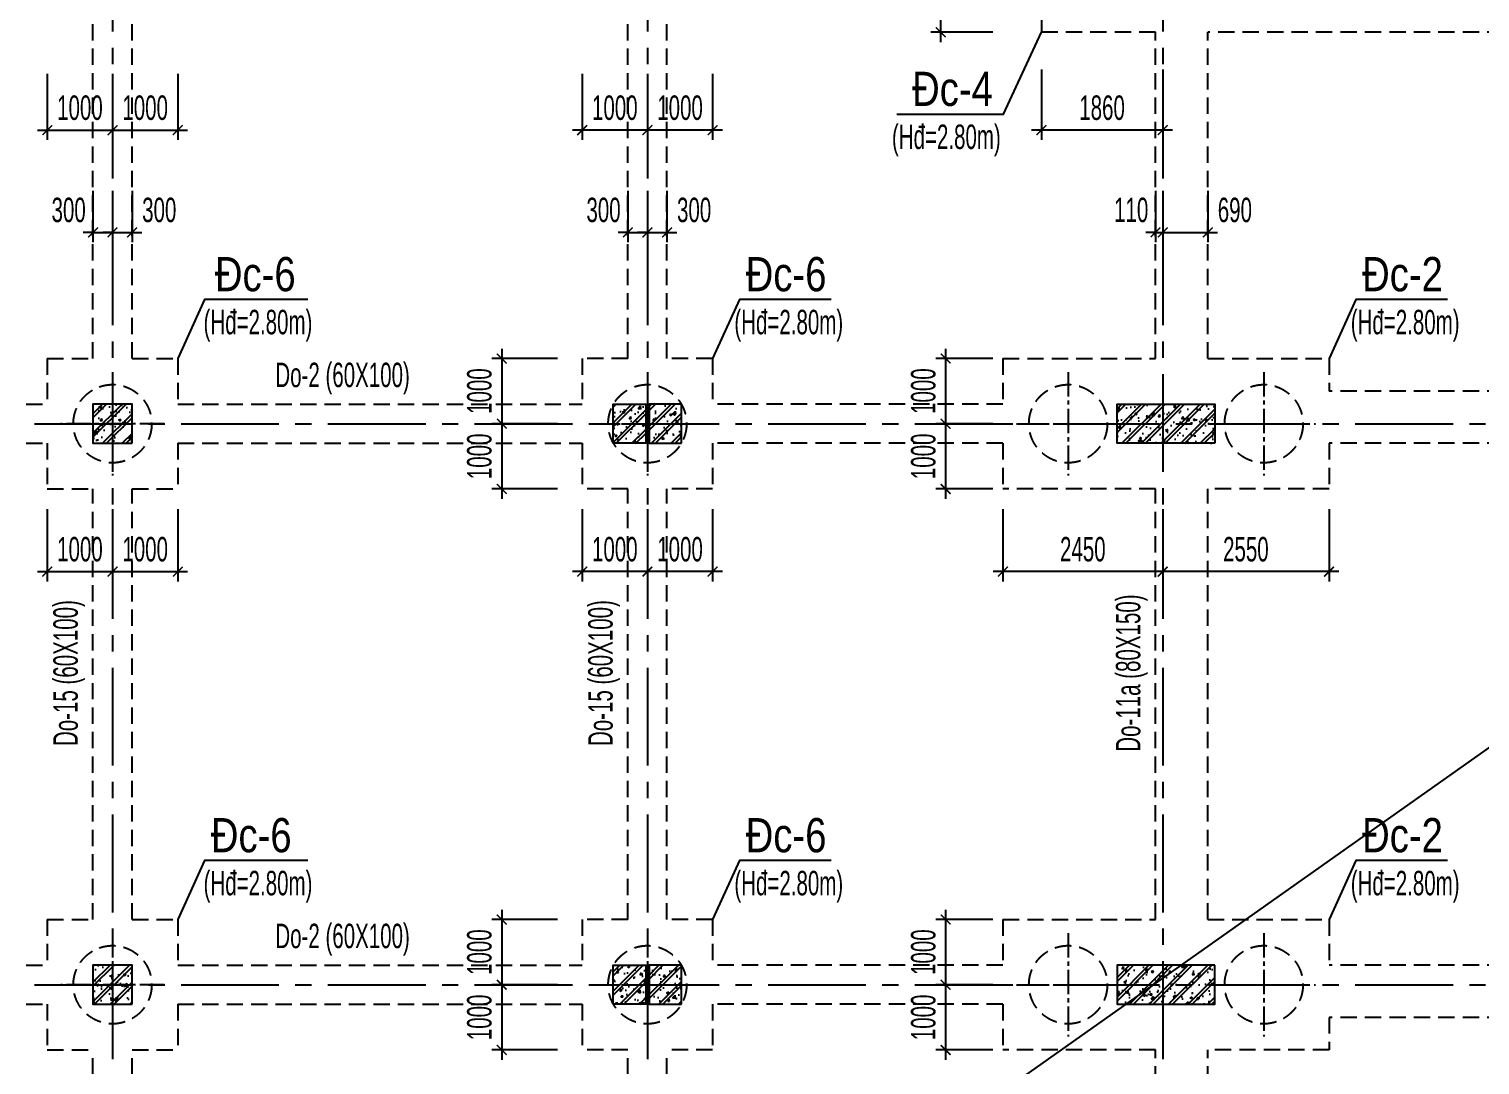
# Model space of a CAD drawing. Extents: x 1719887 to 1865417, y -150890 to 59748.
# Drawn here: x 1780299 to 1802544, y -97278 to -81398 of the extents above; entities that cross this region are included whole.
import ezdxf
from ezdxf.enums import TextEntityAlignment as Align

# ---------------------------------------------------------------- set-up
doc = ezdxf.new("R2010")
doc.units = 0
doc.header["$LTSCALE"] = 1000
doc.header["$MEASUREMENT"] = 0
doc.header["$PDMODE"] = 3
doc.linetypes.add('CENTER2', pattern=[1.125, 0.75, -0.125, 0.125, -0.125])
doc.linetypes.add('HIDDEN', pattern=[0.375, 0.25, -0.125])
doc.layers.get('0').update_dxf_attribs({"linetype": 'CONTINUOUS'})
doc.layers.get('Defpoints').update_dxf_attribs({"linetype": 'CONTINUOUS'})
for name, color, linetype in [('CDC.01.AXIS', 160, 'CENTER2'), ('CDC.02.DIM', 1, 'CONTINUOUS'), ('CDC.04.HIDDEN', 8, 'HIDDEN'), ('CDC.05.STEEL', 4, 'CONTINUOUS'), ('CDC.06.TEXT', 2, 'CONTINUOUS'), ('CDC.10.HATCH', 9, 'CONTINUOUS'), ('CDC.11.NOTE', 8, 'CONTINUOUS'), ('KCS_CHI', 1, 'CONTINUOUS')]:
    doc.layers.add(name, color=color, linetype=linetype)
doc.layers.add('KCS_Plotter', color=11, linetype='CONTINUOUS', plot=False)
doc.styles.add('ARIAL', font='arial.ttf', dxfattribs={"width": 0.6})
doc.dimstyles.new('D150', dxfattribs={"dimscale": 150, "dimtxt": 2.5, "dimasz": 1, "dimexe": 1, "dimexo": 0, "dimgap": 1, "dimtad": 1, "dimdec": 0, "dimdsep": 46, "dimtxsty": 'ARIAL', "dimblk": 'ARCHTICK', "dimcen": 1, "dimdle": 1, "dimclrd": 1, "dimclre": 1, "dimclrt": 2, "dimadec": 0, "dimazin": 0, "dimtfac": 0.00072, "dimtdec": 0, "dimtix": 1, "dimtmove": 2, "dimatfit": 3, "dimldrblk": 'ARCHTICK', "dimfxl": 1, "dimtolj": 1, "dimlwd": -1, "dimlwe": -1, "dimarcsym": 0})
pattern_1 = [(50, (-5e-10, 0), (358.63009, -31.376067), [37.5, -412.5]), (355, (-5e-10, 0), (-69.37567, 376.09607), [30, -330]), (100.4514, (29.9, -2.6), (289.25469, 344.71977), [31.870095, -350.571056]), (46.1842, (-5e-10, 100), (533.62052, -82.75951), [56.25, -618.75]), (96.6356, (44.47, 93.1), (467.33135, 487.05894), [47.80514, -525.8565]), (351.1842, (-5e-10, 100), (467.33097, 487.0593), [45, -495]), (21, (50, 75), (298.453526, -201.309445), [37.5, -412.5]), (326, (50, 75), (121.657666, 362.57502), [30, -330]), (71.4514, (74.87, 58.22), (420.111314, 161.26525), [31.870095, -350.571056]), (37.5, (-5e-10, 0), (6.079928, 166.446927), [0, -326, 0, -335, 0, -331.25]), (7.5, (-5e-10, 0), (131.534769, 197.205856), [0, -191, 0, -318.5, 0, -126.25]), (327.5, (-111.5, 0), (266.911218, -11.277436), [0, -125, 0, -390, 0, -517.5]), (317.5, (-161.5, 0), (291.593085, 50.05249), [0, -162.5, 0, -259, 0, -367.5]), (45, (-5e-10, 0), (-150.26019, 150.26019), []), (45, (-5e-10, 61.25), (-150.26019, 150.26019), [])]
pattern_2 = [(50, (0, 0), (358.63009, -31.376067), [37.5, -412.5]), (355, (0, 0), (-69.37567, 376.09607), [30, -330]), (100.4514, (29.9, -2.6), (289.25469, 344.71977), [31.870095, -350.571056]), (46.1842, (0, 100), (533.62052, -82.75951), [56.25, -618.75]), (96.6356, (44.47, 93.1), (467.33135, 487.05894), [47.80514, -525.8565]), (351.1842, (0, 100), (467.33097, 487.0593), [45, -495]), (21, (50, 75), (298.453526, -201.309445), [37.5, -412.5]), (326, (50, 75), (121.657666, 362.57502), [30, -330]), (71.4514, (74.87, 58.22), (420.111314, 161.26525), [31.870095, -350.571056]), (37.5, (0, 0), (6.079928, 166.446927), [0, -326, 0, -335, 0, -331.25]), (7.5, (0, 0), (131.534769, 197.205856), [0, -191, 0, -318.5, 0, -126.25]), (327.5, (-111.5, 0), (266.911218, -11.277436), [0, -125, 0, -390, 0, -517.5]), (317.5, (-161.5, 0), (291.593085, 50.05249), [0, -162.5, 0, -259, 0, -367.5]), (45, (0, 0), (-150.26019, 150.26019), []), (45, (0, 61.25), (-150.26019, 150.26019), [])]
pattern_3 = [(50, (9e-10, 0), (358.63009, -31.376067), [37.5, -412.5]), (355, (9e-10, 0), (-69.37567, 376.09607), [30, -330]), (100.4514, (29.9, -2.6), (289.25469, 344.71977), [31.870095, -350.571056]), (46.1842, (9e-10, 100), (533.62052, -82.75951), [56.25, -618.75]), (96.6356, (44.47, 93.1), (467.33135, 487.05894), [47.80514, -525.8565]), (351.1842, (9e-10, 100), (467.33097, 487.0593), [45, -495]), (21, (50, 75), (298.453526, -201.309445), [37.5, -412.5]), (326, (50, 75), (121.657666, 362.57502), [30, -330]), (71.4514, (74.87, 58.22), (420.111314, 161.26525), [31.870095, -350.571056]), (37.5, (9e-10, 0), (6.079928, 166.446927), [0, -326, 0, -335, 0, -331.25]), (7.5, (9e-10, 0), (131.534769, 197.205856), [0, -191, 0, -318.5, 0, -126.25]), (327.5, (-111.5, 0), (266.911218, -11.277436), [0, -125, 0, -390, 0, -517.5]), (317.5, (-161.5, 0), (291.593085, 50.05249), [0, -162.5, 0, -259, 0, -367.5]), (45, (9e-10, 0), (-150.26019, 150.26019), []), (45, (9e-10, 61.25), (-150.26019, 150.26019), [])]

# ---------------------------------------------------------------- blocks, each defined once
blk = doc.blocks.new('MONG')
at = {"layer": 'CDC.10.HATCH'}
h = blk.add_hatch(dxfattribs=at)
h.set_pattern_fill('CHAU-01', color=256, scale=50, style=0, pattern_type=2)
h.set_pattern_definition(pattern_1)
h.paths.add_polyline_path([(1781880, -87148), (1781280, -87148), (1781280, -87748), (1781880, -87748)])
h = blk.add_hatch(dxfattribs=at)
h.set_pattern_fill('CHAU-01', color=256, scale=50, style=0, pattern_type=2)
h.set_pattern_definition(pattern_3)
h.paths.add_polyline_path([(1789255, -87148), (1789255, -87748), (1789755, -87748), (1789755, -87148)])
h = blk.add_hatch(dxfattribs=at)
h.set_pattern_fill('CHAU-01', color=256, scale=50, style=0, pattern_type=2)
h.set_pattern_definition(pattern_3)
h.paths.add_polyline_path([(1790305, -87148), (1790305, -87748), (1789805, -87748), (1789805, -87148)])
h = blk.add_hatch(dxfattribs=at)
h.set_pattern_fill('CHAU-01', color=256, scale=50, style=0, pattern_type=2)
h.set_pattern_definition(pattern_2)
h.paths.add_polyline_path([(1798480, -87748), (1797090, -87748), (1797090, -87398), (1798480, -87398)])
h.paths.add_polyline_path([(1798480, -87398), (1797090, -87398), (1797090, -87148), (1798480, -87148)])
h.paths.add_polyline_path([(1797090, -87398), (1796980, -87398), (1796980, -87148), (1797090, -87148)])
h.paths.add_polyline_path([(1797090, -87748), (1796980, -87748), (1796980, -87398), (1797090, -87398)])
h = blk.add_hatch(dxfattribs=at)
h.set_pattern_fill('CHAU-01', color=256, scale=50, style=0, pattern_type=2)
h.set_pattern_definition(pattern_1)
h.paths.add_polyline_path([(1781880, -95748), (1781280, -95748), (1781280, -96348), (1781880, -96348)])
h = blk.add_hatch(dxfattribs=at)
h.set_pattern_fill('CHAU-01', color=256, scale=50, style=0, pattern_type=2)
h.set_pattern_definition(pattern_3)
h.paths.add_polyline_path([(1789255, -95748), (1789255, -96348), (1789755, -96348), (1789755, -95748)])
h = blk.add_hatch(dxfattribs=at)
h.set_pattern_fill('CHAU-01', color=256, scale=50, style=0, pattern_type=2)
h.set_pattern_definition(pattern_3)
h.paths.add_polyline_path([(1790305, -95748), (1790305, -96348), (1789805, -96348), (1789805, -95748)])
h = blk.add_hatch(dxfattribs=at)
h.set_pattern_fill('CHAU-01', color=256, scale=50, style=0, pattern_type=2)
h.set_pattern_definition(pattern_2)
h.paths.add_polyline_path([(1798480, -95748), (1797090, -95748), (1797090, -96098), (1798480, -96098)])
h.paths.add_polyline_path([(1798480, -96098), (1797090, -96098), (1797090, -96348), (1798480, -96348)])
h.paths.add_polyline_path([(1797090, -96098), (1796980, -96098), (1796980, -96348), (1797090, -96348)])
h.paths.add_polyline_path([(1797090, -95748), (1796980, -95748), (1796980, -96098), (1797090, -96098)])
at = {"layer": 'CDC.01.AXIS', "ltscale": 2}
for p, q in [((1781580, -61938), (1781580, -120474)), ((1789780, -61938), (1789780, -120474)), ((1797680, -61938), (1797680, -120474)), ((1733131, -87448), (1840145, -87448)), ((1733131, -96048), (1840145, -96048))]:
    blk.add_line(p, q, dxfattribs=at)
at = {"layer": 'CDC.05.STEEL', "ltscale": 2000}
for points in [[(1781880, -87748), (1781880, -87148), (1781280, -87148), (1781280, -87748)], [(1789255, -87748), (1789255, -87148), (1789755, -87148), (1789755, -87748)], [(1790305, -87748), (1790305, -87148), (1789805, -87148), (1789805, -87748)], [(1798480, -87748), (1796980, -87748), (1796980, -87148), (1798480, -87148)], [(1781880, -96348), (1781880, -95748), (1781280, -95748), (1781280, -96348)], [(1789255, -96348), (1789255, -95748), (1789755, -95748), (1789755, -96348)], [(1790305, -96348), (1790305, -95748), (1789805, -95748), (1789805, -96348)], [(1798480, -95748), (1796980, -95748), (1796980, -96348), (1798480, -96348)]]:
    blk.add_lwpolyline(points, close=True, dxfattribs=at)
blk = doc.blocks.new('_ARCHTICK')
at = {"color": 0, "linetype": 'ByBlock', "const_width": 0.15}
blk.add_lwpolyline([(-0.5, -0.5), (0.5, 0.5)], dxfattribs=at)
blk = doc.blocks.new('*D128')
at = {"layer": 'CDC.02.DIM', "color": 1, "transparency": 16777216}
for p, q in [((1794352, -86298), (1794352, -87598)), ((1795074, -86448), (1794202, -86448)), ((1795074, -87448), (1794202, -87448))]:
    blk.add_line(p, q, dxfattribs=at)
at = {"layer": 'Defpoints', "color": 0, "transparency": 16777216}
for p in [(1795074, -86448), (1794352, -87448), (1795074, -87448)]:
    blk.add_point(p, dxfattribs=at)
at = {"layer": 'CDC.02.DIM', "color": 1, "transparency": 16777216, "xscale": 150, "yscale": 150, "zscale": 150}
for p, rotation in [((1794352, -86448), 90), ((1794352, -87448), 270)]:
    blk.add_blockref('_ARCHTICK', p, dxfattribs=dict(at, rotation=rotation))
at = {"layer": 'CDC.02.DIM', "color": 2, "transparency": 16777216, "insert": (1794011, -86948), "char_height": 375, "attachment_point": 5, "rotation": 90, "style": 'ARIAL'}
blk.add_mtext('\\A1;1000', dxfattribs=at)
blk = doc.blocks.new('*D129')
at = {"layer": 'CDC.02.DIM', "color": 1, "transparency": 16777216}
for p, q in [((1794352, -87298), (1794352, -88598)), ((1795074, -87448), (1794202, -87448)), ((1795074, -88448), (1794202, -88448))]:
    blk.add_line(p, q, dxfattribs=at)
at = {"layer": 'Defpoints', "color": 0, "transparency": 16777216}
for p in [(1795074, -87448), (1794352, -88448), (1795074, -88448)]:
    blk.add_point(p, dxfattribs=at)
at = {"layer": 'CDC.02.DIM', "color": 1, "transparency": 16777216, "xscale": 150, "yscale": 150, "zscale": 150}
for p, rotation in [((1794352, -87448), 90), ((1794352, -88448), 270)]:
    blk.add_blockref('_ARCHTICK', p, dxfattribs=dict(at, rotation=rotation))
at = {"layer": 'CDC.02.DIM', "color": 2, "transparency": 16777216, "insert": (1794011, -87948), "char_height": 375, "attachment_point": 5, "rotation": 90, "style": 'ARIAL'}
blk.add_mtext('\\A1;1000', dxfattribs=at)
blk = doc.blocks.new('*D130')
at = {"layer": 'CDC.02.DIM', "color": 1, "transparency": 16777216}
for p, q in [((1794352, -94898), (1794352, -96198)), ((1795074, -95048), (1794202, -95048)), ((1795074, -96048), (1794202, -96048))]:
    blk.add_line(p, q, dxfattribs=at)
at = {"layer": 'Defpoints', "color": 0, "transparency": 16777216}
for p in [(1795074, -95048), (1794352, -96048), (1795074, -96048)]:
    blk.add_point(p, dxfattribs=at)
at = {"layer": 'CDC.02.DIM', "color": 1, "transparency": 16777216, "xscale": 150, "yscale": 150, "zscale": 150}
for p, rotation in [((1794352, -95048), 90), ((1794352, -96048), 270)]:
    blk.add_blockref('_ARCHTICK', p, dxfattribs=dict(at, rotation=rotation))
at = {"layer": 'CDC.02.DIM', "color": 2, "transparency": 16777216, "insert": (1794011, -95548), "char_height": 375, "attachment_point": 5, "rotation": 90, "style": 'ARIAL'}
blk.add_mtext('\\A1;1000', dxfattribs=at)
blk = doc.blocks.new('*D131')
at = {"layer": 'CDC.02.DIM', "color": 1, "transparency": 16777216}
for p, q in [((1795074, -96048), (1794202, -96048)), ((1794352, -95898), (1794352, -97198)), ((1795074, -97048), (1794202, -97048))]:
    blk.add_line(p, q, dxfattribs=at)
at = {"layer": 'Defpoints', "color": 0, "transparency": 16777216}
for p in [(1795074, -96048), (1794352, -97048), (1795074, -97048)]:
    blk.add_point(p, dxfattribs=at)
at = {"layer": 'CDC.02.DIM', "color": 1, "transparency": 16777216, "xscale": 150, "yscale": 150, "zscale": 150}
for p, rotation in [((1794352, -96048), 90), ((1794352, -97048), 270)]:
    blk.add_blockref('_ARCHTICK', p, dxfattribs=dict(at, rotation=rotation))
at = {"layer": 'CDC.02.DIM', "color": 2, "transparency": 16777216, "insert": (1794011, -96548), "char_height": 375, "attachment_point": 5, "rotation": 90, "style": 'ARIAL'}
blk.add_mtext('\\A1;1000', dxfattribs=at)
blk = doc.blocks.new('*D154')
at = {"layer": 'CDC.02.DIM', "color": 1, "transparency": 16777216}
for p, q in [((1787547, -86298), (1787547, -87598)), ((1788399, -86448), (1787397, -86448)), ((1788399, -87448), (1787397, -87448))]:
    blk.add_line(p, q, dxfattribs=at)
at = {"layer": 'Defpoints', "color": 0, "transparency": 16777216}
for p in [(1788399, -86448), (1787547, -87448), (1788399, -87448)]:
    blk.add_point(p, dxfattribs=at)
at = {"layer": 'CDC.02.DIM', "color": 1, "transparency": 16777216, "xscale": 150, "yscale": 150, "zscale": 150}
for p, rotation in [((1787547, -86448), 90), ((1787547, -87448), 270)]:
    blk.add_blockref('_ARCHTICK', p, dxfattribs=dict(at, rotation=rotation))
at = {"layer": 'CDC.02.DIM', "color": 2, "transparency": 16777216, "insert": (1787205, -86948), "char_height": 375, "attachment_point": 5, "rotation": 90, "style": 'ARIAL'}
blk.add_mtext('\\A1;1000', dxfattribs=at)
blk = doc.blocks.new('*D155')
at = {"layer": 'CDC.02.DIM', "color": 1, "transparency": 16777216}
for p, q in [((1787547, -87298), (1787547, -88598)), ((1788399, -87448), (1787397, -87448)), ((1788399, -88448), (1787397, -88448))]:
    blk.add_line(p, q, dxfattribs=at)
at = {"layer": 'Defpoints', "color": 0, "transparency": 16777216}
for p in [(1788399, -87448), (1787547, -88448), (1788399, -88448)]:
    blk.add_point(p, dxfattribs=at)
at = {"layer": 'CDC.02.DIM', "color": 1, "transparency": 16777216, "xscale": 150, "yscale": 150, "zscale": 150}
for p, rotation in [((1787547, -87448), 90), ((1787547, -88448), 270)]:
    blk.add_blockref('_ARCHTICK', p, dxfattribs=dict(at, rotation=rotation))
at = {"layer": 'CDC.02.DIM', "color": 2, "transparency": 16777216, "insert": (1787205, -87948), "char_height": 375, "attachment_point": 5, "rotation": 90, "style": 'ARIAL'}
blk.add_mtext('\\A1;1000', dxfattribs=at)
blk = doc.blocks.new('*D156')
at = {"layer": 'CDC.02.DIM', "color": 1, "transparency": 16777216}
for p, q in [((1787547, -94898), (1787547, -96198)), ((1788399, -95048), (1787397, -95048)), ((1788399, -96048), (1787397, -96048))]:
    blk.add_line(p, q, dxfattribs=at)
at = {"layer": 'Defpoints', "color": 0, "transparency": 16777216}
for p in [(1788399, -95048), (1787547, -96048), (1788399, -96048)]:
    blk.add_point(p, dxfattribs=at)
at = {"layer": 'CDC.02.DIM', "color": 1, "transparency": 16777216, "xscale": 150, "yscale": 150, "zscale": 150}
for p, rotation in [((1787547, -95048), 90), ((1787547, -96048), 270)]:
    blk.add_blockref('_ARCHTICK', p, dxfattribs=dict(at, rotation=rotation))
at = {"layer": 'CDC.02.DIM', "color": 2, "transparency": 16777216, "insert": (1787205, -95548), "char_height": 375, "attachment_point": 5, "rotation": 90, "style": 'ARIAL'}
blk.add_mtext('\\A1;1000', dxfattribs=at)
blk = doc.blocks.new('*D157')
at = {"layer": 'CDC.02.DIM', "color": 1, "transparency": 16777216}
for p, q in [((1788399, -96048), (1787397, -96048)), ((1787547, -95898), (1787547, -97198)), ((1788399, -97048), (1787397, -97048))]:
    blk.add_line(p, q, dxfattribs=at)
at = {"layer": 'Defpoints', "color": 0, "transparency": 16777216}
for p in [(1788399, -96048), (1787547, -97048), (1788399, -97048)]:
    blk.add_point(p, dxfattribs=at)
at = {"layer": 'CDC.02.DIM', "color": 1, "transparency": 16777216, "xscale": 150, "yscale": 150, "zscale": 150}
for p, rotation in [((1787547, -96048), 90), ((1787547, -97048), 270)]:
    blk.add_blockref('_ARCHTICK', p, dxfattribs=dict(at, rotation=rotation))
at = {"layer": 'CDC.02.DIM', "color": 2, "transparency": 16777216, "insert": (1787205, -96548), "char_height": 375, "attachment_point": 5, "rotation": 90, "style": 'ARIAL'}
blk.add_mtext('\\A1;1000', dxfattribs=at)
blk = doc.blocks.new('*D192')
at = {"layer": 'CDC.02.DIM', "color": 1, "transparency": 16777216}
for p, q in [((1780580, -82085), (1780580, -83098)), ((1781580, -82085), (1781580, -83098)), ((1780430, -82948), (1781730, -82948))]:
    blk.add_line(p, q, dxfattribs=at)
at = {"layer": 'Defpoints', "color": 0, "transparency": 16777216}
for p in [(1780580, -82085), (1781580, -82085), (1781580, -82948)]:
    blk.add_point(p, dxfattribs=at)
at = {"layer": 'CDC.02.DIM', "color": 1, "transparency": 16777216, "xscale": 150, "yscale": 150, "zscale": 150, "rotation": 180}
blk.add_blockref('_ARCHTICK', (1780580, -82948), dxfattribs=at)
at = {"layer": 'CDC.02.DIM', "color": 1, "transparency": 16777216, "xscale": 150, "yscale": 150, "zscale": 150}
blk.add_blockref('_ARCHTICK', (1781580, -82948), dxfattribs=at)
at = {"layer": 'CDC.02.DIM', "color": 2, "transparency": 16777216, "insert": (1781080, -82606), "char_height": 375, "attachment_point": 5, "style": 'ARIAL'}
blk.add_mtext('\\A1;1000', dxfattribs=at)
blk = doc.blocks.new('*D193')
at = {"layer": 'CDC.02.DIM', "color": 1, "transparency": 16777216}
for p, q in [((1781580, -82085), (1781580, -83098)), ((1782580, -82085), (1782580, -83098)), ((1781430, -82948), (1782730, -82948))]:
    blk.add_line(p, q, dxfattribs=at)
at = {"layer": 'Defpoints', "color": 0, "transparency": 16777216}
for p in [(1781580, -82085), (1782580, -82085), (1782580, -82948)]:
    blk.add_point(p, dxfattribs=at)
at = {"layer": 'CDC.02.DIM', "color": 1, "transparency": 16777216, "xscale": 150, "yscale": 150, "zscale": 150, "rotation": 180}
blk.add_blockref('_ARCHTICK', (1781580, -82948), dxfattribs=at)
at = {"layer": 'CDC.02.DIM', "color": 1, "transparency": 16777216, "xscale": 150, "yscale": 150, "zscale": 150}
blk.add_blockref('_ARCHTICK', (1782580, -82948), dxfattribs=at)
at = {"layer": 'CDC.02.DIM', "color": 2, "transparency": 16777216, "insert": (1782080, -82606), "char_height": 375, "attachment_point": 5, "style": 'ARIAL'}
blk.add_mtext('\\A1;1000', dxfattribs=at)
blk = doc.blocks.new('*D216')
at = {"layer": 'CDC.02.DIM', "color": 1, "transparency": 16777216}
for p, q in [((1780580, -88758), (1780580, -89865)), ((1781580, -88758), (1781580, -89865)), ((1780430, -89715), (1781730, -89715))]:
    blk.add_line(p, q, dxfattribs=at)
at = {"layer": 'Defpoints', "color": 0, "transparency": 16777216}
for p in [(1780580, -88758), (1781580, -88758), (1781580, -89715)]:
    blk.add_point(p, dxfattribs=at)
at = {"layer": 'CDC.02.DIM', "color": 1, "transparency": 16777216, "xscale": 150, "yscale": 150, "zscale": 150, "rotation": 180}
blk.add_blockref('_ARCHTICK', (1780580, -89715), dxfattribs=at)
at = {"layer": 'CDC.02.DIM', "color": 1, "transparency": 16777216, "xscale": 150, "yscale": 150, "zscale": 150}
blk.add_blockref('_ARCHTICK', (1781580, -89715), dxfattribs=at)
at = {"layer": 'CDC.02.DIM', "color": 2, "transparency": 16777216, "insert": (1781080, -89374), "char_height": 375, "attachment_point": 5, "style": 'ARIAL'}
blk.add_mtext('\\A1;1000', dxfattribs=at)
blk = doc.blocks.new('*D217')
at = {"layer": 'CDC.02.DIM', "color": 1, "transparency": 16777216}
for p, q in [((1781580, -88758), (1781580, -89865)), ((1782580, -88758), (1782580, -89865)), ((1781430, -89715), (1782730, -89715))]:
    blk.add_line(p, q, dxfattribs=at)
at = {"layer": 'Defpoints', "color": 0, "transparency": 16777216}
for p in [(1781580, -88758), (1782580, -88758), (1782580, -89715)]:
    blk.add_point(p, dxfattribs=at)
at = {"layer": 'CDC.02.DIM', "color": 1, "transparency": 16777216, "xscale": 150, "yscale": 150, "zscale": 150, "rotation": 180}
blk.add_blockref('_ARCHTICK', (1781580, -89715), dxfattribs=at)
at = {"layer": 'CDC.02.DIM', "color": 1, "transparency": 16777216, "xscale": 150, "yscale": 150, "zscale": 150}
blk.add_blockref('_ARCHTICK', (1782580, -89715), dxfattribs=at)
at = {"layer": 'CDC.02.DIM', "color": 2, "transparency": 16777216, "insert": (1782080, -89374), "char_height": 375, "attachment_point": 5, "style": 'ARIAL'}
blk.add_mtext('\\A1;1000', dxfattribs=at)
blk = doc.blocks.new('*D253')
at = {"layer": 'CDC.02.DIM', "color": 1, "transparency": 16777216}
for p, q in [((1789780, -82085), (1789780, -83098)), ((1790780, -82085), (1790780, -83098)), ((1790930, -82948), (1789630, -82948))]:
    blk.add_line(p, q, dxfattribs=at)
at = {"layer": 'Defpoints', "color": 0, "transparency": 16777216}
for p in [(1789780, -82085), (1790780, -82085), (1789780, -82948)]:
    blk.add_point(p, dxfattribs=at)
at = {"layer": 'CDC.02.DIM', "color": 1, "transparency": 16777216, "xscale": 150, "yscale": 150, "zscale": 150, "rotation": 180}
blk.add_blockref('_ARCHTICK', (1789780, -82948), dxfattribs=at)
at = {"layer": 'CDC.02.DIM', "color": 1, "transparency": 16777216, "xscale": 150, "yscale": 150, "zscale": 150}
blk.add_blockref('_ARCHTICK', (1790780, -82948), dxfattribs=at)
at = {"layer": 'CDC.02.DIM', "color": 2, "transparency": 16777216, "insert": (1790280, -82606), "char_height": 375, "attachment_point": 5, "style": 'ARIAL'}
blk.add_mtext('\\A1;1000', dxfattribs=at)
blk = doc.blocks.new('*D254')
at = {"layer": 'CDC.02.DIM', "color": 1, "transparency": 16777216}
for p, q in [((1788780, -82085), (1788780, -83098)), ((1789780, -82085), (1789780, -83098)), ((1789930, -82948), (1788630, -82948))]:
    blk.add_line(p, q, dxfattribs=at)
at = {"layer": 'Defpoints', "color": 0, "transparency": 16777216}
for p in [(1788780, -82085), (1789780, -82085), (1788780, -82948)]:
    blk.add_point(p, dxfattribs=at)
at = {"layer": 'CDC.02.DIM', "color": 1, "transparency": 16777216, "xscale": 150, "yscale": 150, "zscale": 150, "rotation": 180}
blk.add_blockref('_ARCHTICK', (1788780, -82948), dxfattribs=at)
at = {"layer": 'CDC.02.DIM', "color": 1, "transparency": 16777216, "xscale": 150, "yscale": 150, "zscale": 150}
blk.add_blockref('_ARCHTICK', (1789780, -82948), dxfattribs=at)
at = {"layer": 'CDC.02.DIM', "color": 2, "transparency": 16777216, "insert": (1789280, -82606), "char_height": 375, "attachment_point": 5, "style": 'ARIAL'}
blk.add_mtext('\\A1;1000', dxfattribs=at)
blk = doc.blocks.new('*D241')
at = {"layer": 'CDC.02.DIM', "color": 1, "transparency": 16777216}
for p, q in [((1797680, -88758), (1797680, -89865)), ((1800230, -88758), (1800230, -89865)), ((1800380, -89715), (1797530, -89715))]:
    blk.add_line(p, q, dxfattribs=at)
at = {"layer": 'Defpoints', "color": 0, "transparency": 16777216}
for p in [(1797680, -88758), (1800230, -88758), (1797680, -89715)]:
    blk.add_point(p, dxfattribs=at)
at = {"layer": 'CDC.02.DIM', "color": 1, "transparency": 16777216, "xscale": 150, "yscale": 150, "zscale": 150, "rotation": 180}
blk.add_blockref('_ARCHTICK', (1797680, -89715), dxfattribs=at)
at = {"layer": 'CDC.02.DIM', "color": 1, "transparency": 16777216, "xscale": 150, "yscale": 150, "zscale": 150}
blk.add_blockref('_ARCHTICK', (1800230, -89715), dxfattribs=at)
at = {"layer": 'CDC.02.DIM', "color": 2, "transparency": 16777216, "insert": (1798955, -89374), "char_height": 375, "attachment_point": 5, "style": 'ARIAL'}
blk.add_mtext('\\A1;2550', dxfattribs=at)
blk = doc.blocks.new('*D242')
at = {"layer": 'CDC.02.DIM', "color": 1, "transparency": 16777216}
for p, q in [((1795230, -88758), (1795230, -89865)), ((1797680, -88758), (1797680, -89865)), ((1797830, -89715), (1795080, -89715))]:
    blk.add_line(p, q, dxfattribs=at)
at = {"layer": 'Defpoints', "color": 0, "transparency": 16777216}
for p in [(1795230, -88758), (1797680, -88758), (1795230, -89715)]:
    blk.add_point(p, dxfattribs=at)
at = {"layer": 'CDC.02.DIM', "color": 1, "transparency": 16777216, "xscale": 150, "yscale": 150, "zscale": 150, "rotation": 180}
blk.add_blockref('_ARCHTICK', (1795230, -89715), dxfattribs=at)
at = {"layer": 'CDC.02.DIM', "color": 1, "transparency": 16777216, "xscale": 150, "yscale": 150, "zscale": 150}
blk.add_blockref('_ARCHTICK', (1797680, -89715), dxfattribs=at)
at = {"layer": 'CDC.02.DIM', "color": 2, "transparency": 16777216, "insert": (1796455, -89374), "char_height": 375, "attachment_point": 5, "style": 'ARIAL'}
blk.add_mtext('\\A1;2450', dxfattribs=at)
blk = doc.blocks.new('*D257')
at = {"layer": 'CDC.02.DIM', "color": 1, "transparency": 16777216}
for p, q in [((1789780, -88758), (1789780, -89865)), ((1790780, -88758), (1790780, -89865)), ((1790930, -89715), (1789630, -89715))]:
    blk.add_line(p, q, dxfattribs=at)
at = {"layer": 'Defpoints', "color": 0, "transparency": 16777216}
for p in [(1789780, -88758), (1790780, -88758), (1789780, -89715)]:
    blk.add_point(p, dxfattribs=at)
at = {"layer": 'CDC.02.DIM', "color": 1, "transparency": 16777216, "xscale": 150, "yscale": 150, "zscale": 150, "rotation": 180}
blk.add_blockref('_ARCHTICK', (1789780, -89715), dxfattribs=at)
at = {"layer": 'CDC.02.DIM', "color": 1, "transparency": 16777216, "xscale": 150, "yscale": 150, "zscale": 150}
blk.add_blockref('_ARCHTICK', (1790780, -89715), dxfattribs=at)
at = {"layer": 'CDC.02.DIM', "color": 2, "transparency": 16777216, "insert": (1790280, -89374), "char_height": 375, "attachment_point": 5, "style": 'ARIAL'}
blk.add_mtext('\\A1;1000', dxfattribs=at)
blk = doc.blocks.new('*D258')
at = {"layer": 'CDC.02.DIM', "color": 1, "transparency": 16777216}
for p, q in [((1788780, -88758), (1788780, -89865)), ((1789780, -88758), (1789780, -89865)), ((1789930, -89715), (1788630, -89715))]:
    blk.add_line(p, q, dxfattribs=at)
at = {"layer": 'Defpoints', "color": 0, "transparency": 16777216}
for p in [(1788780, -88758), (1789780, -88758), (1788780, -89715)]:
    blk.add_point(p, dxfattribs=at)
at = {"layer": 'CDC.02.DIM', "color": 1, "transparency": 16777216, "xscale": 150, "yscale": 150, "zscale": 150, "rotation": 180}
blk.add_blockref('_ARCHTICK', (1788780, -89715), dxfattribs=at)
at = {"layer": 'CDC.02.DIM', "color": 1, "transparency": 16777216, "xscale": 150, "yscale": 150, "zscale": 150}
blk.add_blockref('_ARCHTICK', (1789780, -89715), dxfattribs=at)
at = {"layer": 'CDC.02.DIM', "color": 2, "transparency": 16777216, "insert": (1789280, -89374), "char_height": 375, "attachment_point": 5, "style": 'ARIAL'}
blk.add_mtext('\\A1;1000', dxfattribs=at)
blk = doc.blocks.new('*D402')
at = {"layer": 'CDC.02.DIM', "color": 1, "transparency": 16777216}
for p, q in [((1795820, -82019), (1795820, -83098)), ((1797680, -82019), (1797680, -83098)), ((1797830, -82948), (1795670, -82948))]:
    blk.add_line(p, q, dxfattribs=at)
at = {"layer": 'Defpoints', "color": 0, "transparency": 16777216}
for p in [(1795820, -82019), (1797680, -82019), (1795820, -82948)]:
    blk.add_point(p, dxfattribs=at)
at = {"layer": 'CDC.02.DIM', "color": 1, "transparency": 16777216, "xscale": 150, "yscale": 150, "zscale": 150, "rotation": 180}
blk.add_blockref('_ARCHTICK', (1795820, -82948), dxfattribs=at)
at = {"layer": 'CDC.02.DIM', "color": 1, "transparency": 16777216, "xscale": 150, "yscale": 150, "zscale": 150}
blk.add_blockref('_ARCHTICK', (1797680, -82948), dxfattribs=at)
at = {"layer": 'CDC.02.DIM', "color": 2, "transparency": 16777216, "insert": (1796750, -82606), "char_height": 375, "attachment_point": 5, "style": 'ARIAL'}
blk.add_mtext('\\A1;1860', dxfattribs=at)
blk = doc.blocks.new('*D415')
at = {"layer": 'CDC.02.DIM', "color": 1, "transparency": 16777216}
for p, q in [((1794277, -81598), (1794277, -79998)), ((1795074, -80148), (1794127, -80148)), ((1795074, -81448), (1794127, -81448))]:
    blk.add_line(p, q, dxfattribs=at)
at = {"layer": 'Defpoints', "color": 0, "transparency": 16777216}
for p in [(1794277, -80148), (1795074, -80148), (1795074, -81448)]:
    blk.add_point(p, dxfattribs=at)
at = {"layer": 'CDC.02.DIM', "color": 1, "transparency": 16777216, "xscale": 150, "yscale": 150, "zscale": 150}
for p, rotation in [((1794277, -80148), 90), ((1794277, -81448), 270)]:
    blk.add_blockref('_ARCHTICK', p, dxfattribs=dict(at, rotation=rotation))
at = {"layer": 'CDC.02.DIM', "color": 2, "transparency": 16777216, "insert": (1793936, -80798), "char_height": 375, "attachment_point": 5, "rotation": 90, "style": 'ARIAL'}
blk.add_mtext('\\A1;1300', dxfattribs=at)
blk = doc.blocks.new('*D1108')
at = {"layer": 'Defpoints', "color": 0, "transparency": 16777216}
for p in [(1781280, -83880), (1781580, -83880), (1781580, -84515)]:
    blk.add_point(p, dxfattribs=at)
at = {"layer": 'KCS_CHI', "color": 1, "transparency": 16777216}
for p, q in [((1781280, -83880), (1781280, -84665)), ((1781580, -83880), (1781580, -84665)), ((1781280, -84515), (1781130, -84515)), ((1781280, -84515), (1781580, -84515)), ((1781580, -84515), (1781730, -84515))]:
    blk.add_line(p, q, dxfattribs=at)
at = {"layer": 'KCS_CHI', "color": 1, "transparency": 16777216, "xscale": 150, "yscale": 150, "zscale": 150}
blk.add_blockref('_ARCHTICK', (1781280, -84515), dxfattribs=at)
at = {"layer": 'KCS_CHI', "color": 1, "transparency": 16777216, "xscale": 150, "yscale": 150, "zscale": 150, "rotation": 180}
blk.add_blockref('_ARCHTICK', (1781580, -84515), dxfattribs=at)
at = {"layer": 'KCS_CHI', "color": 2, "transparency": 16777216, "insert": (1780907, -84173), "char_height": 375, "attachment_point": 5, "style": 'ARIAL'}
blk.add_mtext('\\A1;300', dxfattribs=at)
blk = doc.blocks.new('*D1109')
at = {"layer": 'Defpoints', "color": 0, "transparency": 16777216}
for p in [(1781580, -83880), (1781880, -83880), (1781880, -84515)]:
    blk.add_point(p, dxfattribs=at)
at = {"layer": 'KCS_CHI', "color": 1, "transparency": 16777216}
for p, q in [((1781580, -83880), (1781580, -84665)), ((1781880, -83880), (1781880, -84665)), ((1781580, -84515), (1781430, -84515)), ((1781580, -84515), (1781880, -84515)), ((1781880, -84515), (1782030, -84515))]:
    blk.add_line(p, q, dxfattribs=at)
at = {"layer": 'KCS_CHI', "color": 1, "transparency": 16777216, "xscale": 150, "yscale": 150, "zscale": 150}
blk.add_blockref('_ARCHTICK', (1781580, -84515), dxfattribs=at)
at = {"layer": 'KCS_CHI', "color": 1, "transparency": 16777216, "xscale": 150, "yscale": 150, "zscale": 150, "rotation": 180}
blk.add_blockref('_ARCHTICK', (1781880, -84515), dxfattribs=at)
at = {"layer": 'KCS_CHI', "color": 2, "transparency": 16777216, "insert": (1782296, -84173), "char_height": 375, "attachment_point": 5, "style": 'ARIAL'}
blk.add_mtext('\\A1;300', dxfattribs=at)
blk = doc.blocks.new('*D1110')
at = {"layer": 'Defpoints', "color": 0, "transparency": 16777216}
for p in [(1789480, -83880), (1789780, -83880), (1789780, -84515)]:
    blk.add_point(p, dxfattribs=at)
at = {"layer": 'KCS_CHI', "color": 1, "transparency": 16777216}
for p, q in [((1789480, -83880), (1789480, -84665)), ((1789780, -83880), (1789780, -84665)), ((1789480, -84515), (1789330, -84515)), ((1789480, -84515), (1789780, -84515)), ((1789780, -84515), (1789930, -84515))]:
    blk.add_line(p, q, dxfattribs=at)
at = {"layer": 'KCS_CHI', "color": 1, "transparency": 16777216, "xscale": 150, "yscale": 150, "zscale": 150}
blk.add_blockref('_ARCHTICK', (1789480, -84515), dxfattribs=at)
at = {"layer": 'KCS_CHI', "color": 1, "transparency": 16777216, "xscale": 150, "yscale": 150, "zscale": 150, "rotation": 180}
blk.add_blockref('_ARCHTICK', (1789780, -84515), dxfattribs=at)
at = {"layer": 'KCS_CHI', "color": 2, "transparency": 16777216, "insert": (1789107, -84173), "char_height": 375, "attachment_point": 5, "style": 'ARIAL'}
blk.add_mtext('\\A1;300', dxfattribs=at)
blk = doc.blocks.new('*D1111')
at = {"layer": 'Defpoints', "color": 0, "transparency": 16777216}
for p in [(1789780, -83880), (1790080, -83880), (1790080, -84515)]:
    blk.add_point(p, dxfattribs=at)
at = {"layer": 'KCS_CHI', "color": 1, "transparency": 16777216}
for p, q in [((1789780, -83880), (1789780, -84665)), ((1790080, -83880), (1790080, -84665)), ((1789780, -84515), (1789630, -84515)), ((1789780, -84515), (1790080, -84515)), ((1790080, -84515), (1790230, -84515))]:
    blk.add_line(p, q, dxfattribs=at)
at = {"layer": 'KCS_CHI', "color": 1, "transparency": 16777216, "xscale": 150, "yscale": 150, "zscale": 150}
blk.add_blockref('_ARCHTICK', (1789780, -84515), dxfattribs=at)
at = {"layer": 'KCS_CHI', "color": 1, "transparency": 16777216, "xscale": 150, "yscale": 150, "zscale": 150, "rotation": 180}
blk.add_blockref('_ARCHTICK', (1790080, -84515), dxfattribs=at)
at = {"layer": 'KCS_CHI', "color": 2, "transparency": 16777216, "insert": (1790496, -84173), "char_height": 375, "attachment_point": 5, "style": 'ARIAL'}
blk.add_mtext('\\A1;300', dxfattribs=at)
blk = doc.blocks.new('*D1112')
at = {"layer": 'Defpoints', "color": 0, "transparency": 16777216}
for p in [(1797570, -83880), (1797680, -83880), (1797680, -84515)]:
    blk.add_point(p, dxfattribs=at)
at = {"layer": 'KCS_CHI', "color": 1, "transparency": 16777216}
for p, q in [((1797570, -83880), (1797570, -84665)), ((1797680, -83880), (1797680, -84665)), ((1797570, -84515), (1797420, -84515)), ((1797570, -84515), (1797680, -84515)), ((1797680, -84515), (1797830, -84515))]:
    blk.add_line(p, q, dxfattribs=at)
at = {"layer": 'KCS_CHI', "color": 1, "transparency": 16777216, "xscale": 150, "yscale": 150, "zscale": 150}
blk.add_blockref('_ARCHTICK', (1797570, -84515), dxfattribs=at)
at = {"layer": 'KCS_CHI', "color": 1, "transparency": 16777216, "xscale": 150, "yscale": 150, "zscale": 150, "rotation": 180}
blk.add_blockref('_ARCHTICK', (1797680, -84515), dxfattribs=at)
at = {"layer": 'KCS_CHI', "color": 2, "transparency": 16777216, "insert": (1797197, -84173), "char_height": 375, "attachment_point": 5, "style": 'ARIAL'}
blk.add_mtext('\\A1;110', dxfattribs=at)
blk = doc.blocks.new('*D1113')
at = {"layer": 'Defpoints', "color": 0, "transparency": 16777216}
for p in [(1797680, -83880), (1798370, -83880), (1798370, -84515)]:
    blk.add_point(p, dxfattribs=at)
at = {"layer": 'KCS_CHI', "color": 1, "transparency": 16777216}
for p, q in [((1797680, -83880), (1797680, -84665)), ((1798370, -83880), (1798370, -84665)), ((1797530, -84515), (1798520, -84515))]:
    blk.add_line(p, q, dxfattribs=at)
at = {"layer": 'KCS_CHI', "color": 1, "transparency": 16777216, "xscale": 150, "yscale": 150, "zscale": 150, "rotation": 180}
blk.add_blockref('_ARCHTICK', (1797680, -84515), dxfattribs=at)
at = {"layer": 'KCS_CHI', "color": 1, "transparency": 16777216, "xscale": 150, "yscale": 150, "zscale": 150}
blk.add_blockref('_ARCHTICK', (1798370, -84515), dxfattribs=at)
at = {"layer": 'KCS_CHI', "color": 2, "transparency": 16777216, "insert": (1798786, -84173), "char_height": 375, "attachment_point": 5, "style": 'ARIAL'}
blk.add_mtext('\\A1;690', dxfattribs=at)

msp = doc.modelspace()

# ---------------------------------------------------------------- linework, layer by layer
at = {"layer": 'CDC.01.AXIS', "ltscale": 0.5}
for p, q in [((1781579.7, -86655.7), (1781579.7, -88239.7)), ((1789779.7, -86655.7), (1789779.7, -88239.7)), ((1796229.7, -86655.7), (1796229.7, -88239.7)), ((1799229.7, -86655.7), (1799229.7, -88239.7)), ((1782371.7, -87447.7), (1780787.7, -87447.7)), ((1788987.7, -87447.7), (1790571.7, -87447.7)), ((1795437.7, -87447.7), (1797021.7, -87447.7)), ((1798437.7, -87447.7), (1800021.7, -87447.7)), ((1781579.7, -95255.7), (1781579.7, -96839.7)), ((1789779.7, -95255.7), (1789779.7, -96839.7)), ((1796229.7, -95255.7), (1796229.7, -96839.7)), ((1799229.7, -95255.7), (1799229.7, -96839.7)), ((1782371.7, -96047.7), (1780787.7, -96047.7)), ((1788987.7, -96047.7), (1790571.7, -96047.7)), ((1795437.7, -96047.7), (1797021.7, -96047.7)), ((1798437.7, -96047.7), (1800021.7, -96047.7))]:
    msp.add_line(p, q, dxfattribs=at)
at = {"layer": 'CDC.04.HIDDEN'}
for p, q in [((1795819.8, -80497.7), (1795819.8, -81447.7)), ((1781279.7, -86447.7), (1781279.7, -81197.7)), ((1781879.7, -86447.7), (1781879.7, -81197.7)), ((1789479.7, -86447.7), (1789479.7, -81197.7)), ((1790079.7, -86447.7), (1790079.7, -81197.7)), ((1797569.7, -81447.7), (1795819.8, -81447.7)), ((1797569.7, -86447.7), (1797569.7, -81447.7)), ((1798369.7, -86447.7), (1798369.7, -81447.7)), ((1805529.7, -81447.7), (1798369.7, -81447.7)), ((1780579.7, -86447.7), (1781279.7, -86447.7)), ((1780579.7, -86447.7), (1780579.7, -87147.7)), ((1781879.7, -86447.7), (1782579.7, -86447.7)), ((1782579.7, -86447.7), (1782579.7, -87147.7)), ((1788779.7, -86447.7), (1788779.7, -87147.7)), ((1789479.7, -86447.7), (1788779.7, -86447.7)), ((1790779.7, -86447.7), (1790079.7, -86447.7)), ((1790779.7, -86447.7), (1790779.7, -87147.7)), ((1795229.7, -86447.7), (1797569.7, -86447.7)), ((1795229.7, -86447.7), (1795229.7, -87147.7)), ((1798369.7, -86447.7), (1800229.7, -86447.7)), ((1800229.7, -86447.7), (1800229.7, -86947.7)), ((1805529.7, -86947.7), (1800229.7, -86947.7)), ((1776129.7, -87147.7), (1780579.7, -87147.7)), ((1782579.7, -87147.7), (1788779.7, -87147.7)), ((1795229.7, -87147.7), (1790779.7, -87147.7)), ((1776129.7, -87747.7), (1780579.7, -87747.7)), ((1780579.7, -87747.7), (1780579.7, -88447.7)), ((1782579.7, -87747.7), (1788779.7, -87747.7)), ((1782579.7, -87747.7), (1782579.7, -88447.7)), ((1788779.7, -87747.7), (1788779.7, -88447.7)), ((1795229.7, -87747.7), (1790779.7, -87747.7)), ((1790779.7, -87747.7), (1790779.7, -88447.7)), ((1795229.7, -87747.7), (1795229.7, -88447.7)), ((1800229.7, -87747.7), (1800229.7, -88447.7)), ((1805529.7, -87747.7), (1800229.7, -87747.7)), ((1780579.7, -88447.7), (1781279.7, -88447.7)), ((1781279.7, -95047.7), (1781279.7, -88447.7)), ((1781879.7, -95047.7), (1781879.7, -88447.7)), ((1781879.7, -88447.7), (1782579.7, -88447.7)), ((1789479.7, -88447.7), (1788779.7, -88447.7)), ((1789479.7, -95047.7), (1789479.7, -88447.7)), ((1790079.7, -95047.7), (1790079.7, -88447.7)), ((1790779.7, -88447.7), (1790079.7, -88447.7)), ((1797569.7, -88447.7), (1795229.7, -88447.7)), ((1797569.7, -95047.7), (1797569.7, -88447.7)), ((1800229.7, -88447.7), (1798369.7, -88447.7)), ((1798369.7, -95047.7), (1798369.7, -88447.7)), ((1780579.7, -95047.7), (1781279.7, -95047.7)), ((1780579.7, -95047.7), (1780579.7, -95747.7)), ((1781879.7, -95047.7), (1782579.7, -95047.7)), ((1782579.7, -95047.7), (1782579.7, -95747.7)), ((1788779.7, -95047.7), (1788779.7, -95747.7)), ((1789479.7, -95047.7), (1788779.7, -95047.7)), ((1790779.7, -95047.7), (1790079.7, -95047.7)), ((1790779.7, -95047.7), (1790779.7, -95747.7)), ((1795229.7, -95047.7), (1797569.7, -95047.7)), ((1795229.7, -95047.7), (1795229.7, -95747.7)), ((1798369.7, -95047.7), (1800229.7, -95047.7)), ((1800229.7, -95047.7), (1800229.7, -95747.7)), ((1776129.7, -95747.7), (1780579.7, -95747.7)), ((1782579.7, -95747.7), (1788779.7, -95747.7)), ((1795229.7, -95747.7), (1790779.7, -95747.7)), ((1805529.7, -95747.7), (1800229.7, -95747.7)), ((1776129.7, -96347.7), (1780579.7, -96347.7)), ((1780579.7, -96347.7), (1780579.7, -97047.7)), ((1782579.7, -96347.7), (1788779.7, -96347.7)), ((1782579.7, -96347.7), (1782579.7, -97047.7)), ((1788779.7, -96347.7), (1788779.7, -97047.7)), ((1795229.7, -96347.7), (1790779.7, -96347.7)), ((1790779.7, -96347.7), (1790779.7, -97047.7)), ((1795229.7, -96347.7), (1795229.7, -97047.7)), ((1800229.7, -96547.7), (1800229.7, -97047.7)), ((1805529.7, -96547.7), (1800229.7, -96547.7)), ((1780579.7, -97047.7), (1781279.7, -97047.7)), ((1781279.7, -102297.7), (1781279.7, -97047.7)), ((1781879.7, -102297.7), (1781879.7, -97047.7)), ((1781879.7, -97047.7), (1782579.7, -97047.7)), ((1789479.7, -97047.7), (1788779.7, -97047.7)), ((1789479.7, -102297.7), (1789479.7, -97047.7)), ((1790079.7, -102297.7), (1790079.7, -97047.7)), ((1790779.7, -97047.7), (1790079.7, -97047.7)), ((1797569.7, -97047.7), (1795229.7, -97047.7)), ((1797569.7, -102047.7), (1797569.7, -97047.7)), ((1800229.7, -97047.7), (1798369.7, -97047.7)), ((1798369.7, -102047.7), (1798369.7, -97047.7))]:
    msp.add_line(p, q, dxfattribs=at)
for centre in [(1781579.7, -87447.7), (1789779.7, -87447.7), (1796229.7, -87447.7), (1799229.7, -87447.7), (1781579.7, -96047.7), (1789779.7, -96047.7), (1796229.7, -96047.7), (1799229.7, -96047.7)]:
    msp.add_circle(centre, 600, dxfattribs=at)
at = {"layer": 'CDC.11.NOTE'}
for points in [[(1793605.9, -82704.5), (1795238.2, -82704.5), (1795819.8, -81447.7)], [(1784575.3, -85544.9), (1782990, -85544.9), (1782579.7, -86447.7)], [(1792594.8, -85544.9), (1791190, -85544.9), (1790779.7, -86447.7)], [(1802044.8, -85544.9), (1800640, -85544.9), (1800229.7, -86447.7)], [(1784573.4, -94144.9), (1782990, -94144.9), (1782579.7, -95047.7)], [(1792594.8, -94144.9), (1791190, -94144.9), (1790779.7, -95047.7)], [(1802044.8, -94144.9), (1800640, -94144.9), (1800229.7, -95047.7)]]:
    msp.add_lwpolyline(points, dxfattribs=at)
at = {"layer": 'KCS_Plotter'}
msp.add_line((1865416.7, -48101.8), (1719886.7, -150889.9), dxfattribs=at)

# ---------------------------------------------------------------- block references
at = {"layer": 'CDC.10.HATCH'}
msp.add_blockref('MONG', (0, 0), dxfattribs=at)

# ---------------------------------------------------------------- texts
at = {"layer": 'CDC.06.TEXT', "style": 'ARIAL'}
for s, height, width, p in [('Đc-4', 525, 0.8, (1794456.8, -82314.4)), ('(Hđ=2.80m)', 375, 0.6, (1794363.1, -83049.3)), ('Đc-6', 525, 0.8, (1783767.9, -85154.8)), ('Đc-6', 525, 0.8, (1791905.8, -85154.8)), ('Đc-2', 525, 0.8, (1801355.8, -85154.8)), ('(Hđ=2.80m)', 375, 0.6, (1783809.3, -85889.6)), ('(Hđ=2.80m)', 375, 0.6, (1791947.2, -85889.6)), ('(Hđ=2.80m)', 375, 0.6, (1801397.2, -85889.6)), ('Do-2 (60X100)', 375, 0.6, (1785106.7, -86699.7)), ('Đc-6', 525, 0.8, (1783705.8, -93754.8)), ('Đc-6', 525, 0.8, (1791905.8, -93754.8)), ('Đc-2', 525, 0.8, (1801355.8, -93754.8)), ('(Hđ=2.80m)', 375, 0.6, (1783809.9, -94489.6)), ('(Hđ=2.80m)', 375, 0.6, (1791947.2, -94489.6)), ('(Hđ=2.80m)', 375, 0.6, (1801397.2, -94489.6)), ('Do-2 (60X100)', 375, 0.6, (1785106.7, -95299.7))]:
    msp.add_text(s, height=height, dxfattribs=dict(at, width=width)).set_placement(p, align=Align.MIDDLE_CENTER)
at = {"layer": 'CDC.06.TEXT', "style": 'ARIAL', "width": 0.6}
for s, p in [('Do-11a (80X150)', (1797149.3, -91270.4)), ('Do-15 (60X100)', (1780859.3, -91270.4)), ('Do-15 (60X100)', (1789059.3, -91270.4))]:
    msp.add_text(s, height=375, rotation=90, dxfattribs=at).set_placement(p, align=Align.MIDDLE_CENTER)

# ---------------------------------------------------------------- dimensions: what is measured, and where the dimension line sits
at = {"layer": 'CDC.02.DIM'}
for base, p1, p2, angle, picture, middle in [((1794277.2, -80147.7), (1795074.2, -81447.7), (1795074.2, -80147.7), 90, '*D415', (1793935.6, -80797.7)), ((1795819.8, -82947.7), (1797679.7, -82018.9), (1795819.8, -82018.9), 180, '*D402', (1796749.8, -82606.2)), ((1788779.7, -82947.7), (1789779.7, -82085.3), (1788779.7, -82085.3), 180, '*D254', (1789279.7, -82606.2)), ((1789779.7, -82947.7), (1790779.7, -82085.3), (1789779.7, -82085.3), 180, '*D253', (1790279.7, -82606.2)), ((1787546.9, -87447.7), (1788399.3, -86447.7), (1788399.3, -87447.7), 90, '*D154', (1787205.5, -86947.7)), ((1794352.2, -87447.7), (1795074.2, -86447.7), (1795074.2, -87447.7), 90, '*D128', (1794010.8, -86947.7)), ((1787546.9, -88447.7), (1788399.3, -87447.7), (1788399.3, -88447.7), 90, '*D155', (1787205.5, -87947.7)), ((1794352.2, -88447.7), (1795074.2, -87447.7), (1795074.2, -88447.7), 90, '*D129', (1794010.8, -87947.7)), ((1788779.7, -89715.3), (1789779.7, -88757.9), (1788779.7, -88757.9), 180, '*D258', (1789279.7, -89373.8)), ((1789779.7, -89715.3), (1790779.7, -88757.9), (1789779.7, -88757.9), 180, '*D257', (1790279.7, -89373.8)), ((1795229.7, -89715.3), (1797679.7, -88757.9), (1795229.7, -88757.9), 180, '*D242', (1796454.7, -89373.8)), ((1797679.7, -89715.3), (1800229.7, -88757.9), (1797679.7, -88757.9), 180, '*D241', (1798954.7, -89373.8)), ((1787546.9, -96047.7), (1788399.3, -95047.7), (1788399.3, -96047.7), 90, '*D156', (1787205.5, -95547.7)), ((1794352.2, -96047.7), (1795074.2, -95047.7), (1795074.2, -96047.7), 90, '*D130', (1794010.8, -95547.7)), ((1787546.9, -97047.7), (1788399.3, -96047.7), (1788399.3, -97047.7), 90, '*D157', (1787205.5, -96547.7)), ((1794352.2, -97047.7), (1795074.2, -96047.7), (1795074.2, -97047.7), 90, '*D131', (1794010.8, -96547.7))]:
    dim = msp.add_linear_dim(base=base, p1=p1, p2=p2, angle=angle, dimstyle='D150', dxfattribs=at)
    dim.commit()
    dim.dimension.update_dxf_attribs({"geometry": picture, "text_midpoint": middle})
for base, p1, p2, picture, middle in [((1781579.7, -82947.7), (1780579.7, -82085.3), (1781579.7, -82085.3), '*D192', (1781079.7, -82606.2)), ((1782579.7, -82947.7), (1781579.7, -82085.3), (1782579.7, -82085.3), '*D193', (1782079.7, -82606.2)), ((1781579.7, -89715.3), (1780579.7, -88757.9), (1781579.7, -88757.9), '*D216', (1781079.7, -89373.8)), ((1782579.7, -89715.3), (1781579.7, -88757.9), (1782579.7, -88757.9), '*D217', (1782079.7, -89373.8))]:
    dim = msp.add_linear_dim(base=base, p1=p1, p2=p2, dimstyle='D150', dxfattribs=at)
    dim.commit()
    dim.dimension.update_dxf_attribs({"geometry": picture, "text_midpoint": middle})
at = {"layer": 'KCS_CHI'}
for base, p1, p2, picture, middle in [((1781579.7, -84514.5), (1781279.7, -83879.8), (1781579.7, -83879.8), '*D1108', (1780907.4, -84173)), ((1781879.7, -84514.5), (1781579.7, -83879.8), (1781879.7, -83879.8), '*D1109', (1782296.1, -84173)), ((1789779.7, -84514.5), (1789479.7, -83879.8), (1789779.7, -83879.8), '*D1110', (1789107.4, -84173)), ((1790079.7, -84514.5), (1789779.7, -83879.8), (1790079.7, -83879.8), '*D1111', (1790496.1, -84173)), ((1797679.7, -84514.5), (1797569.7, -83879.8), (1797679.7, -83879.8), '*D1112', (1797197.4, -84173)), ((1798369.7, -84514.5), (1797679.7, -83879.8), (1798369.7, -83879.8), '*D1113', (1798786.1, -84173))]:
    dim = msp.add_linear_dim(base=base, p1=p1, p2=p2, dimstyle='D150', override={"dimfxl": 5, "dimfxlon": 1, "dimarcsym": 1}, dxfattribs=at)
    dim.commit()
    dim.dimension.update_dxf_attribs({"geometry": picture, "text_midpoint": middle, "dimtype": 160})

doc.saveas('drawing.dxf')
